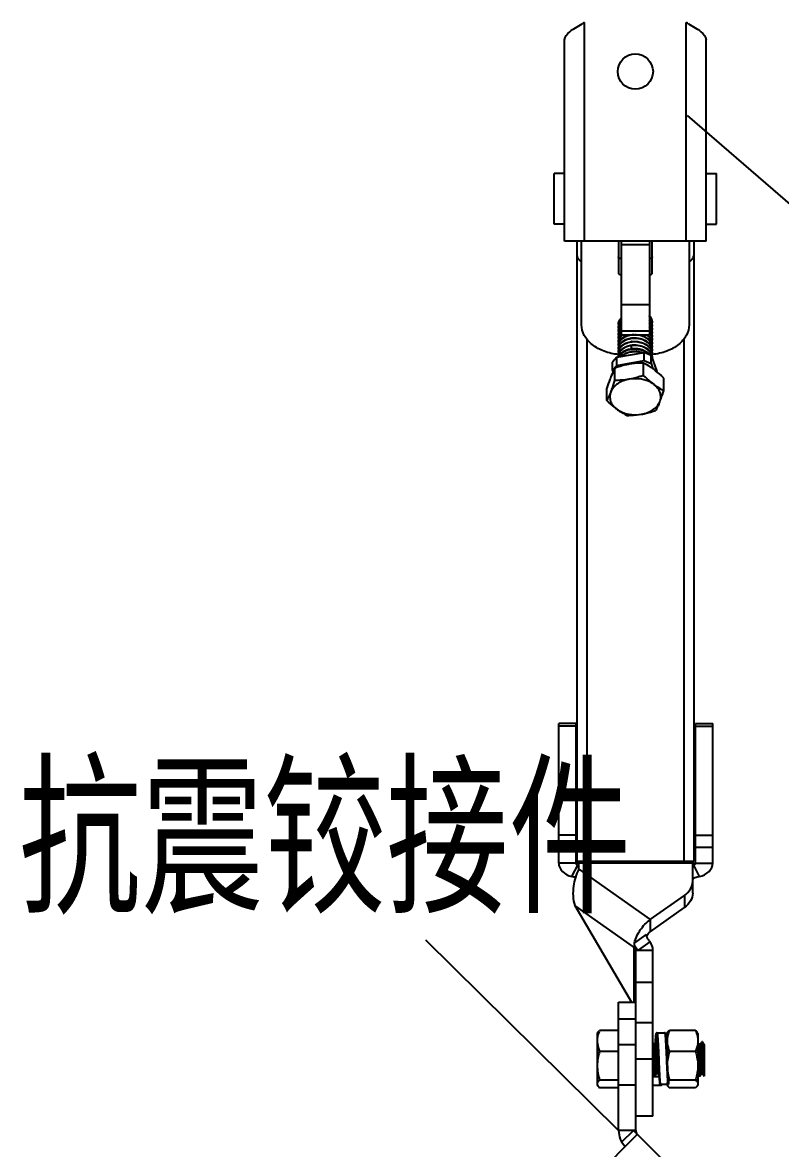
# Model space of a CAD drawing. Header units: millimetres. Extents: x -633009578 to 5705885, y -633235091 to 2571734.
# Drawn here: x 2461019 to 2463633, y 1995264 to 1999148 of the extents above; entities that cross this region are included whole.
import ezdxf

# ---------------------------------------------------------------- set-up
doc = ezdxf.new("R2010")
doc.units = ezdxf.units.MM
doc.header["$LTSCALE"] = 1000
doc.header["$MEASUREMENT"] = 0
doc.layers.get('0').update_dxf_attribs({"color": 9})
doc.layers.add('E-WIRE-系统', color=3, linetype='Continuous')
doc.layers.add('E-电气说明文字', color=3, linetype='Continuous')
doc.styles.get("Standard").update_dxf_attribs({"font": 'simhei.ttf', "bigfont": 'hztxt.shx'})
doc.styles.add('TSSD_Dimension', font='simhei.ttf', dxfattribs={"width": 0.707, "bigfont": 'hztxt.shx'})
doc.dimstyles.get("Standard").update_dxf_attribs({"dimtxt": 0.18, "dimasz": 0.18, "dimexe": 0.18, "dimexo": 0.0625, "dimgap": 0.09, "dimtad": 0, "dimtih": 1, "dimtoh": 1, "dimdec": 4, "dimzin": 0, "dimdsep": 46, "dimtxsty": 'Standard', "dimcen": 0.09, "dimadec": 0, "dimazin": 0, "dimtfac": 1, "dimtdec": 4, "dimtofl": 0, "dimtmove": 0, "dimatfit": 3, "dimfxl": 1, "dimtolj": 1, "dimtzin": 0, "dimarcsym": 0})

# ---------------------------------------------------------------- blocks, each defined once
blk = doc.blocks.new('G$CF4FACE3C')
at = {"layer": 'E-WIRE-系统'}
for p, q in [((-1960.3, 1735.9), (-1960.3, 2418.1)), ((-1642.8, 1735.9), (-1642.8, 2418.1)), ((-2022, 1735.9), (-2022, 2364.1)), ((-1581.1, 1735.9), (-1581.1, 2364.1)), ((-2022, 1947.6), (-2055.1, 1947.6)), ((-2055.1, 1788.8), (-2055.1, 1947.6)), ((-1581.1, 1947.6), (-1548, 1947.6)), ((-1548, 1788.8), (-1548, 1947.6)), ((-2022, 1788.8), (-2055.1, 1788.8)), ((-1581.1, 1788.8), (-1548, 1788.8)), ((-1581.1, 1735.9), (-2022, 1735.9)), ((-1982.6, -198.4), (-1982.6, 1735.9)), ((-1982.6, -198.4), (-1982.6, 1735.9)), ((-1969.1, 1475.3), (-1969.1, 1735.9)), ((-1854.5, 1735.9), (-1854.5, 1637.4)), ((-1845.6, 1735.9), (-1845.6, 1443.7)), ((-1845.6, 1725.2), (-1757.4, 1725.2)), ((-1757.4, 1735.9), (-1757.4, 1443.7)), ((-1748.6, 1637.4), (-1748.6, 1735.9)), ((-1634, 1735.9), (-1634, 1475.3)), ((-1618.1, -198.4), (-1618.1, 1735.9)), ((-1618.1, -198.4), (-1618.1, 1735.9)), ((-1845.6, 1538.1), (-1757.4, 1538.1)), ((-1845.6, 1456.6), (-1757.4, 1456.6)), ((-1845.6, 1443.7), (-1757.4, 1443.7)), ((-1951.4, -198.4), (-1951.4, 1428.5)), ((-1815.8, 1410.1), (-1813.5, 1401)), ((-1649.2, -198.4), (-1649.2, 1431.6)), ((-1859.4, 1373.7), (-1872.3, 1358.6)), ((-1859.4, 1373.7), (-1773.8, 1388.6)), ((-1859.4, 1348.7), (-1859.4, 1373.7)), ((-1752.4, 1379.5), (-1773.8, 1388.6)), ((-1773.8, 1363.7), (-1773.8, 1388.6)), ((-1752.4, 1379.5), (-1734.8, 1329)), ((-1752.4, 1354.6), (-1752.4, 1379.5)), ((-1872.3, 1333.6), (-1872.3, 1358.6)), ((-1872.3, 1333.6), (-1859.4, 1348.7)), ((-1865.1, 1301.5), (-1865.1, 1340.2)), ((-1859.4, 1348.7), (-1773.8, 1363.7)), ((-1776.1, 1317.1), (-1776.1, 1355.8)), ((-1773.8, 1363.7), (-1752.4, 1354.6)), ((-1752.4, 1354.6), (-1746.7, 1338.1)), ((-1870.7, 1329.1), (-1872.3, 1333.6)), ((-1712.6, 1270.4), (-1712.6, 1309.1)), ((-1890.5, 1239.3), (-1890.5, 1277.9)), ((-1951.4, -198.4), (-1951.4, 1210.5)), ((-1649.2, -198.4), (-1649.2, 1210.5)), ((-1987.1, 231), (-2040.5, 231)), ((-2040.5, -204.6), (-2040.5, 231)), ((-1987.1, 223.2), (-2040.5, 223.2)), ((-1987.1, 231), (-1987.1, -204.6)), ((-1613.6, 231), (-1560.2, 231)), ((-1613.6, -204.6), (-1613.6, 231)), ((-1613.6, 223.2), (-1560.2, 223.2)), ((-1560.2, -204.6), (-1560.2, 231)), ((-1987.1, -116.4), (-2040.5, -116.4)), ((-1613.6, -116.4), (-1560.2, -116.4)), ((-1987.1, -154.1), (-2040.5, -154.1)), ((-1613.6, -154.1), (-1560.2, -154.1)), ((-1978.2, -204.6), (-2040.5, -204.6)), ((-1999.2, -246.1), (-1981.2, -210.6)), ((-1983.8, -198.4), (-1619.3, -198.4)), ((-1619.3, -204.6), (-1983.8, -204.6)), ((-1978.2, -222.6), (-1978.2, -204.6)), ((-1622.5, -204.6), (-1560.2, -204.6)), ((-1622.5, -298.1), (-1622.5, -204.6)), ((-1601.5, -246.1), (-1619.5, -210.6)), ((-1978.2, -222.6), (-1755.2, -380.3)), ((-1755.2, -380.3), (-1648.5, -304.8)), ((-1648.5, -304.8), (-1648.5, -342.5)), ((-1793, -475.1), (-1989.9, -335.8)), ((-1989.9, -335.8), (-1813.2, -637.4)), ((-1755.2, -418), (-1648.5, -342.5)), ((-1755.2, -380.3), (-1755.2, -418)), ((-1767.8, -426.9), (-1804, -452.5)), ((-1756.8, -449.5), (-1793, -475.1)), ((-1805.6, -637.4), (-1805.6, -466.2)), ((-1800.3, -475.1), (-1747, -475.1)), ((-1800.3, -1037.7), (-1800.3, -475.1)), ((-1747, -993.2), (-1747, -475.1)), ((-1800.3, -575), (-1747, -575)), ((-1853.7, -637.4), (-1800.3, -637.4)), ((-1853.7, -1037.7), (-1853.7, -637.4)), ((-1853.7, -689.5), (-1800.3, -689.5)), ((-1800.3, -700.8), (-1747, -700.8)), ((-1920.4, -735.3), (-1918.7, -732.3)), ((-1920.4, -735.3), (-1920.4, -895.4)), ((-1853.7, -726), (-1913.3, -726)), ((-1734.1, -733.5), (-1710.1, -733.5)), ((-1702.5, -735.3), (-1700.8, -732.3)), ((-1702.5, -735.3), (-1702.5, -815.3)), ((-1613.6, -726.1), (-1695.4, -726.1)), ((-1608.2, -732.3), (-1606.4, -735.3)), ((-1606.4, -735.3), (-1606.4, -895.4)), ((-1800.3, -770.5), (-1853.7, -770.5)), ((-1742.9, -770.6), (-1747, -763.6)), ((-1739.3, -770.4), (-1743, -770.4)), ((-1734.7, -762.4), (-1739.4, -770.4)), ((-1738.9, -763.7), (-1739.3, -770.3)), ((-1738.6, -757.9), (-1738.9, -763.7)), ((-1735.1, -760.4), (-1735, -760.9)), ((-1735, -760.9), (-1734.8, -762)), ((-1735, -762.7), (-1734.8, -762.1)), ((-1732.9, -762), (-1732.9, -762.1)), ((-1705.6, -757.7), (-1705.9, -752.9)), ((-1705.2, -763.1), (-1705.6, -757.7)), ((-1704.9, -769.2), (-1705.2, -763.1)), ((-1703.5, -762.1), (-1705.1, -765)), ((-1704.4, -779.4), (-1704.9, -769.2)), ((-1703.5, -762.1), (-1703.3, -762)), ((-1702.5, -762), (-1703.3, -762)), ((-1603, -770.4), (-1606.4, -764.4)), ((-1599.2, -770.4), (-1603, -770.4)), ((-1602.8, -770.6), (-1603, -770.4)), ((-1602.8, -770.7), (-1602.8, -770.6)), ((-1594.5, -762.1), (-1599.3, -770.4)), ((-1594.3, -762), (-1594.5, -762.1)), ((-1592.4, -762), (-1594.3, -762)), ((-1592.2, -762.1), (-1592.4, -762)), ((-1587.3, -770.6), (-1592.2, -762.1)), ((-1586.9, -770.4), (-1587.4, -770.4)), ((-1586.9, -771.8), (-1587.3, -770.6)), ((-1586.9, -770.4), (-1586.9, -868.2)), ((-1853.7, -791.4), (-1913.3, -791.4)), ((-1732.9, -777.6), (-1732.5, -782.8)), ((-1732.5, -782.8), (-1732.1, -788.8)), ((-1732.1, -788.8), (-1731.6, -795.2)), ((-1731.6, -795.2), (-1730.9, -805.9)), ((-1731.1, -803.5), (-1730.5, -815.3)), ((-1730.9, -805.9), (-1730.3, -815.3)), ((-1703.6, -794.9), (-1704.4, -779.4)), ((-1613.6, -791.4), (-1695.4, -791.4)), ((-1747, -815.3), (-1800.3, -815.3)), ((-1730.4, -813.4), (-1730.3, -815.3)), ((-1730.3, -815.3), (-1729.5, -833.8)), ((-1702.5, -818.8), (-1702.7, -815.3)), ((-1702.7, -815.3), (-1702.5, -820.3)), ((-1702.7, -815.3), (-1702.5, -818.8)), ((-1586.9, -847.3), (-1587.8, -829.6)), ((-1747, -860.6), (-1742.4, -868.5)), ((-1745.2, -869.6), (-1745.2, -869.6)), ((-1745.2, -869.6), (-1727.7, -869.6)), ((-1742.4, -868.5), (-1742.2, -868.7)), ((-1740.2, -868.7), (-1742.2, -868.7)), ((-1740, -868.5), (-1740.2, -868.7)), ((-1740, -868.5), (-1735.3, -860.2)), ((-1735.4, -860.2), (-1731.6, -860.2)), ((-1731.7, -860), (-1731.6, -860.2)), ((-1731.6, -860.2), (-1727.8, -866.8)), ((-1726, -868.7), (-1726, -869)), ((-1698.1, -869.6), (-1698.1, -892.9)), ((-1606.4, -861.3), (-1602.3, -868.5)), ((-1602.3, -868.5), (-1602.1, -868.7)), ((-1600.1, -868.7), (-1602.1, -868.7)), ((-1599.9, -868.5), (-1600.1, -868.7)), ((-1599.9, -868.5), (-1595.2, -860.2)), ((-1595.3, -860.2), (-1591.5, -860.2)), ((-1591.6, -860), (-1586.9, -868.2)), ((-1920.4, -895.4), (-1918.7, -898.3)), ((-1853.7, -880.7), (-1913.3, -880.7)), ((-1853.7, -904.6), (-1913.3, -904.6)), ((-1800.3, -896.3), (-1853.7, -896.3)), ((-1745.2, -897.1), (-1721.2, -897.1)), ((-1699.8, -894.6), (-1723.9, -894.6)), ((-1721.2, -897.1), (-1721.2, -897.1)), ((-1719.4, -894.6), (-1719.4, -895.4)), ((-1702.5, -894.6), (-1702.5, -895.4)), ((-1702.5, -895.4), (-1700.8, -898.3)), ((-1613.6, -880.7), (-1695.4, -880.7)), ((-1613.6, -904.6), (-1695.4, -904.6)), ((-1608.2, -898.3), (-1606.4, -895.4)), ((-1747, -993.2), (-1800.3, -993.2)), ((-1796.7, -1051.9), (-1939.1, -1194.3)), ((-1800.3, -1037.7), (-1853.7, -1037.7)), ((-1843.8, -1073.8), (-1807.7, -1037.7)), ((-1610.8, -1234.6), (-1795.1, -1050.3))]:
    blk.add_line(p, q, dxfattribs=at)
for points in [[(-1734.1, -733.5), (-1734.7, -733.6), (-1735.4, -734), (-1735.8, -734.5), (-1736.1, -734.9), (-1736.2, -735.4), (-1736.4, -735.9), (-1736.5, -736.4), (-1736.6, -737.1), (-1736.8, -737.8), (-1736.9, -738.7), (-1737.1, -739.7), (-1737.2, -740.8), (-1737.3, -742), (-1737.5, -743.4), (-1737.6, -745), (-1737.8, -746.7), (-1737.9, -748.6), (-1738.1, -750.6), (-1738.3, -752.9), (-1738.6, -757.9)], [(-1705.9, -752.9), (-1706, -750.7), (-1706.2, -748.7), (-1706.4, -746.9), (-1706.5, -745.2), (-1706.6, -743.6), (-1706.8, -742.2), (-1706.9, -741), (-1707.1, -739.8), (-1707.2, -738.8), (-1707.3, -738), (-1707.5, -737.2), (-1707.6, -736.5), (-1707.8, -735.9), (-1707.9, -735.4), (-1708.1, -735), (-1708.3, -734.5), (-1708.7, -734), (-1709.5, -733.6), (-1710.1, -733.5)], [(-1735.2, -760.5), (-1735.2, -760.6), (-1735.1, -760.8), (-1735, -761.3), (-1734.8, -761.9), (-1734.6, -762.7), (-1734.5, -763.6), (-1734.3, -764.8), (-1734.1, -766.1), (-1733.9, -767.5), (-1733.7, -769.2), (-1733.5, -771), (-1733.3, -773), (-1733.1, -775.2), (-1732.9, -777.6)], [(-1702.7, -815.3), (-1702.9, -812.2), (-1703.6, -794.9)], [(-1729.5, -833.8), (-1729, -844.1), (-1728.5, -853.9), (-1728, -863), (-1727.6, -871.3), (-1727.1, -878.6), (-1726.6, -884.8), (-1726.1, -889.7), (-1725.6, -893.1)], [(-1745.1, -863.8), (-1745.2, -864.3), (-1745.4, -865.6), (-1745.6, -866.8), (-1745.7, -867.8), (-1745.9, -868.6), (-1746, -869.2), (-1746.2, -869.7), (-1746.3, -870)], [(-1721.2, -897.1), (-1720.4, -897), (-1719.7, -896.5), (-1719.4, -896), (-1719.2, -895.6)], [(-1719.2, -895.6), (-1719, -895.2), (-1718.9, -894.7), (-1718.8, -894.6)]]:
    blk.add_lwpolyline(points, dxfattribs=at)
blk.add_circle((-1801.5, 2265.1), 55.1, dxfattribs=at)
for centre, radius, start, end in [((-1795.5, 2108.1), 351.1, 117.9978, 119.2622), ((-1807.6, 2108.1), 351.1, 60.7378, 62.0022), ((-1830.4, 1474.5), 24.1, 176.7735, 180.0108), ((-1819.9, 1459), 36.3, 135.4665, 138.8015), ((-1788, 1475.9), 40.8, 39.7045, 41.528), ((-1788.3, 1474.2), 41.3, 41.2696, 41.5925), ((-1780, 1479.4), 31.4, 18.4603, 20.6754), ((-1780, 1468.5), 31.4, 18.4602, 20.6744), ((-1779.4, 1481), 30.8, 15.9619, 18.4588), ((-1779.4, 1470.1), 30.8, 15.9611, 18.4587), ((-1777.9, 1480), 29.2, 350.0725, 359.9827), ((-1777.7, 1480), 29, 2.6981, 5.2477), ((-1777.6, 1480), 29, 0.008, 2.6973), ((-1830.1, 1474.5), 24.3, 180.0526, 191.0446), ((-1830.4, 1463.6), 24.1, 176.7894, 180.0075), ((-1830.1, 1463.6), 24.3, 180.049, 190.9977), ((-1830.4, 1452.7), 24.1, 176.785, 179.9983), ((-1830.1, 1452.7), 24.3, 180.0405, 191.0531), ((-1830.4, 1441.8), 24.1, 176.7769, 180.0081), ((-1830.1, 1441.8), 24.3, 180.0497, 191.0016), ((-1819.9, 1448.1), 36.3, 135.4871, 138.7938), ((-1819.9, 1437.2), 36.3, 135.4659, 138.8093), ((-1819.9, 1426.3), 36.3, 135.4702, 138.7951), ((-1819.1, 1414.7), 37.4, 132.2645, 138.752), ((-1816.8, 1412.2), 40.8, 129.2284, 132.3075), ((-1787.7, 1432.5), 40.5, 38.3867, 41.6033), ((-1788, 1430.8), 40.9, 39.969, 41.5624), ((-1787.5, 1420.4), 40.2, 37.6353, 41.5837), ((-1780, 1457.6), 31.4, 18.4602, 20.6742), ((-1780, 1446.7), 31.4, 18.4603, 20.6751), ((-1780, 1435.8), 31.4, 18.4602, 20.6743), ((-1779.4, 1459.2), 30.8, 15.9615, 18.4587), ((-1779.4, 1448.2), 30.8, 15.9624, 18.4588), ((-1779.4, 1437.3), 30.8, 15.9612, 18.4587), ((-1777.9, 1469.1), 29.2, 350.1241, 359.9724), ((-1777.9, 1458.2), 29.2, 350.1633, 359.9862), ((-1777.9, 1447.3), 29.2, 350.0816, 359.9797), ((-1777.7, 1447.2), 29, 2.6985, 5.2581), ((-1777.6, 1469.1), 29, 359.9975, 2.695), ((-1777.6, 1458.2), 29, 0.011, 2.6839), ((-1777.6, 1447.2), 29, 0.005, 2.6978), ((-1830.4, 1430.9), 24.1, 176.7867, 180.0021), ((-1830.1, 1430.9), 24.3, 180.0437, 191.0051), ((-1830.4, 1420), 24.1, 176.7795, 180.0015), ((-1830.1, 1420), 24.3, 180.0437, 191.062), ((-1830.4, 1409), 24.1, 176.7801, 180.0075), ((-1830.1, 1409.1), 24.3, 180.049, 190.9954), ((-1804.4, 1375.8), 58.6, 98.9818, 101.0323), ((-1804.4, 1364.6), 58.9, 99.0333, 99.9567), ((-1804, 1360.9), 62.6, 82.211, 82.5185), ((-1780, 1424.9), 31.4, 18.4602, 20.6747), ((-1780, 1414), 31.4, 18.4603, 20.6749), ((-1780, 1403), 31.4, 18.4602, 20.6741), ((-1779.4, 1426.4), 30.8, 15.9616, 18.4587), ((-1779.4, 1415.5), 30.8, 15.9612, 18.4587), ((-1779.6, 1404.5), 31, 18.117, 18.456), ((-1779.4, 1404.6), 30.8, 15.9641, 18.119), ((-1777.9, 1436.3), 29.2, 350.141, 359.976), ((-1777.9, 1425.4), 29.2, 350.0747, 359.9827), ((-1777.8, 1414.5), 29.2, 350.395, 359.9755), ((-1777.7, 1425.4), 29, 2.6886, 5.2518), ((-1777.6, 1436.3), 29, 0.0011, 2.692), ((-1777.6, 1425.4), 29, 0.008, 2.6878), ((-1777.6, 1414.5), 29, 0.0004, 2.6959), ((-1830.4, 1398.1), 24.1, 176.7856, 179.9966), ((-1830.1, 1398.1), 24.3, 180.0384, 191.0179), ((-1830.4, 1387.2), 24.1, 176.7743, 180.0077), ((-1830.1, 1387.2), 24.3, 180.0498, 191.0645), ((-1830.4, 1376.3), 24.1, 176.7845, 184.2112), ((-1804.3, 1330.4), 71, 97.4386, 99.2614), ((-1804.5, 1343.6), 58, 100.5055, 101.18), ((-1804.4, 1343.1), 58.6, 98.9052, 100.5042), ((-1780, 1392.1), 31.4, 18.4602, 20.6754), ((-1780, 1381.2), 31.4, 18.4602, 20.6746), ((-1780.1, 1370.2), 31.6, 18.4202, 20.7394), ((-1779.4, 1393.7), 30.8, 15.9619, 18.4587), ((-1779.4, 1382.8), 30.8, 15.9611, 18.4587), ((-1779.4, 1371.8), 30.8, 15.8298, 18.459), ((-1777.9, 1403.6), 29.2, 350.1504, 359.9814), ((-1777.9, 1392.7), 29.2, 350.0711, 359.9827), ((-1777.9, 1381.8), 29.2, 350.1078, 359.9722), ((-1777.7, 1392.7), 29, 2.6938, 5.2451), ((-1777.8, 1370.7), 29.2, 2.8574, 5.2194), ((-1777.6, 1403.6), 29, 0.0063, 2.6857), ((-1777.6, 1392.7), 29, 0.008, 2.693), ((-1777.6, 1381.8), 29, 359.9973, 2.6949), ((-1777.8, 1370.8), 29.1, 0.0081, 2.8567), ((-1777.8, 1370.8), 29.2, 356.5315, 0.0065), ((-1726.5, -418.5), 42.7, 204.2728, 206.8469), ((-1736, -444.5), 32.6, 151.2374, 154.3499), ((-1764, -768), 29.8, 11.3464, 11.6081), ((-1766.6, -768.5), 32.5, 10.9854, 11.3449), ((-6688.1, -1040.4), 4947.2, 2.6078, 2.8304), ((4853.6, -512.3), 6606.6, 182.62867, 182.75995), ((-1745.2, -871.4), 1.78, 90.873, 179.9875), ((-1745.2, -895.4), 1.78, 180.0308, 269.9692), ((-1721.2, -895.4), 1.78, 270.8616, 359.969), ((-1782.6, -1037.7), 71.2, 180, 225), ((-1782.6, -1037.7), 17.8, 180, 225)]:
    blk.add_arc(centre, radius, start, end, dxfattribs=at)
for points, knots in [([(-2022, 2364.1), (-2022, 2374), (-2008.5, 2388.8), (-1988, 2402.5), (-1974.3, 2410.3), (-1967.1, 2414.4)], [0, 0, 0, 0, 0.388881, 0.673899, 1, 1, 1, 1]), ([(-1636, 2414.4), (-1628.8, 2410.3), (-1615.1, 2402.5), (-1594.6, 2388.8), (-1581.1, 2374), (-1581.1, 2364.1)], [0, 0, 0, 0, 0.326101, 0.611119, 1, 1, 1, 1]), ([(-1969.2, 1672.6), (-1972.9, 1674.4), (-1979.4, 1679.1), (-1982.4, 1686.9), (-1982.4, 1690.4)], [0, 0, 0, 0, 0.538137, 1, 1, 1, 1]), ([(-1845.6, 1681.1), (-1847.8, 1681.1), (-1851.8, 1681.9), (-1854.5, 1685.6), (-1854.5, 1687.3)], [0, 0, 0, 0, 0.559761, 1, 1, 1, 1]), ([(-1748.6, 1687.3), (-1748.6, 1685.6), (-1751.3, 1681.9), (-1755.3, 1681.1), (-1757.4, 1681.1)], [0, 0, 0, 0, 0.440239, 1, 1, 1, 1]), ([(-1620.7, 1690.4), (-1620.7, 1686.9), (-1623.7, 1679.1), (-1630.2, 1674.4), (-1633.9, 1672.6)], [0, 0, 0, 0, 0.461863, 1, 1, 1, 1]), ([(-1854.5, 1637.4), (-1854.5, 1635.7), (-1851.8, 1632), (-1847.8, 1631.2), (-1845.6, 1631.2)], [0, 0, 0, 0, 0.440239, 1, 1, 1, 1]), ([(-1757.4, 1631.2), (-1755.3, 1631.2), (-1751.3, 1632), (-1748.6, 1635.7), (-1748.6, 1637.4)], [0, 0, 0, 0, 0.559761, 1, 1, 1, 1]), ([(-1853.9, 1382.5), (-1869.3, 1383.9), (-1898.6, 1390.3), (-1936.3, 1410.6), (-1962.5, 1439.7), (-1969.1, 1463.9), (-1969.1, 1475.3)], [0, 0, 0, 0, 0.288185, 0.553327, 0.788006, 1, 1, 1, 1]), ([(-1854.5, 1475.9), (-1854.5, 1479.4), (-1852.8, 1486.7), (-1848.4, 1492.7), (-1845.8, 1495.4)], [0, 0, 0, 0, 0.479607, 1, 1, 1, 1]), ([(-1854.5, 1465), (-1854.5, 1468.1), (-1853.1, 1474.8), (-1849.5, 1480.4), (-1847.2, 1483)], [0, 0, 0, 0, 0.482588, 1, 1, 1, 1]), ([(-1845.8, 1494.1), (-1848.3, 1491.5), (-1852.4, 1485.9), (-1854.2, 1479.2), (-1854.4, 1475.9)], [0, 0, 0, 0, 0.520009, 1, 1, 1, 1]), ([(-1845.8, 1483.1), (-1848.3, 1480.6), (-1852.4, 1475), (-1854.2, 1468.2), (-1854.4, 1465)], [0, 0, 0, 0, 0.519993, 1, 1, 1, 1]), ([(-1757.4, 1492.1), (-1756.6, 1491.1), (-1753.6, 1487.5), (-1751.3, 1483.2), (-1750.2, 1479.8)], [0, 0, 0, 0, 0.25985, 1, 1, 1, 1]), ([(-1750.6, 1479.6), (-1751, 1480.6), (-1752.7, 1484.6), (-1755.2, 1488.3), (-1757.4, 1490.7)], [0, 0, 0, 0, 0.242549, 1, 1, 1, 1]), ([(-1757.4, 1481.2), (-1756.6, 1480.3), (-1753.6, 1476.6), (-1751.3, 1472.3), (-1750.2, 1468.9)], [0, 0, 0, 0, 0.25988, 1, 1, 1, 1]), ([(-1750.6, 1468.7), (-1751, 1469.7), (-1752.7, 1473.7), (-1755.2, 1477.3), (-1757.4, 1479.8)], [0, 0, 0, 0, 0.242552, 1, 1, 1, 1]), ([(-1750.6, 1490.5), (-1751, 1491.5), (-1752.7, 1495.5), (-1755.1, 1499), (-1757.3, 1501.5)], [0, 0, 0, 0, 0.242679, 1, 1, 1, 1]), ([(-1756.6, 1502), (-1755.8, 1501.1), (-1753.2, 1497.7), (-1751.2, 1493.8), (-1750.2, 1490.7)], [0, 0, 0, 0, 0.25881, 1, 1, 1, 1]), ([(-1634, 1475.3), (-1634, 1464), (-1640.6, 1439.8), (-1666.6, 1410.8), (-1704.1, 1390.5), (-1733.3, 1384), (-1748.7, 1382.6)], [0, 0, 0, 0, 0.212085, 0.446759, 0.711828, 1, 1, 1, 1]), ([(-1854.5, 1454.1), (-1854.5, 1457.2), (-1853.1, 1463.9), (-1849.5, 1469.5), (-1847.2, 1472)], [0, 0, 0, 0, 0.482583, 1, 1, 1, 1]), ([(-1854.5, 1443.1), (-1854.5, 1446.3), (-1853.1, 1452.9), (-1849.5, 1458.6), (-1847.2, 1461.1)], [0, 0, 0, 0, 0.482587, 1, 1, 1, 1]), ([(-1854.5, 1432.2), (-1854.5, 1435.4), (-1853.1, 1442), (-1849.5, 1447.7), (-1847.2, 1450.2)], [0, 0, 0, 0, 0.482586, 1, 1, 1, 1]), ([(-1845.8, 1472.2), (-1848.3, 1469.7), (-1852.4, 1464.1), (-1854.2, 1457.3), (-1854.4, 1454.1)], [0, 0, 0, 0, 0.52002, 1, 1, 1, 1]), ([(-1845.8, 1461.3), (-1848.3, 1458.8), (-1852.4, 1453.2), (-1854.2, 1446.4), (-1854.4, 1443.1)], [0, 0, 0, 0, 0.520002, 1, 1, 1, 1]), ([(-1845.8, 1450.4), (-1848.3, 1447.9), (-1852.4, 1442.3), (-1854.2, 1435.5), (-1854.4, 1432.2)], [0, 0, 0, 0, 0.520001, 1, 1, 1, 1]), ([(-1840.8, 1443.8), (-1844.6, 1441), (-1851.2, 1434.4), (-1854.2, 1425.5), (-1854.4, 1421.3)], [0, 0, 0, 0, 0.52908, 1, 1, 1, 1]), ([(-1806.4, 1443.7), (-1812.6, 1443.5), (-1824.4, 1441.7), (-1839.9, 1434.6), (-1850.9, 1424), (-1854.2, 1414.8), (-1854.4, 1410.4)], [0, 0, 0, 0, 0.291873, 0.559175, 0.79302, 1, 1, 1, 1]), ([(-1847.2, 1428.4), (-1845.5, 1430.3), (-1837.3, 1437.9), (-1826.4, 1442.2), (-1817.9, 1443.8)], [0, 0, 0, 0, 0.228177, 1, 1, 1, 1]), ([(-1750.6, 1414.1), (-1752.2, 1418.5), (-1757.8, 1426.9), (-1770.3, 1436.3), (-1785.9, 1442.3), (-1797.4, 1443.7), (-1803.3, 1443.8)], [0, 0, 0, 0, 0.218898, 0.461373, 0.725247, 1, 1, 1, 1]), ([(-1789.9, 1443.8), (-1785.3, 1442.9), (-1776.3, 1440.3), (-1764.5, 1433.7), (-1755.3, 1425.1), (-1751.4, 1418), (-1750.2, 1414.4)], [0, 0, 0, 0, 0.276521, 0.537648, 0.778453, 1, 1, 1, 1]), ([(-1750.6, 1425), (-1752, 1428.7), (-1756.3, 1435.9), (-1762.6, 1441.4), (-1766.2, 1443.8)], [0, 0, 0, 0, 0.478395, 1, 1, 1, 1]), ([(-1764.2, 1443.7), (-1760.9, 1441.3), (-1755.2, 1435.8), (-1751.4, 1428.8), (-1750.2, 1425.3)], [0, 0, 0, 0, 0.520421, 1, 1, 1, 1]), ([(-1757.4, 1470.3), (-1756.6, 1469.3), (-1753.6, 1465.6), (-1751.3, 1461.4), (-1750.2, 1458)], [0, 0, 0, 0, 0.259876, 1, 1, 1, 1]), ([(-1750.6, 1457.8), (-1751, 1458.8), (-1752.7, 1462.8), (-1755.2, 1466.4), (-1757.4, 1468.9)], [0, 0, 0, 0, 0.242544, 1, 1, 1, 1]), ([(-1757.4, 1448.4), (-1756.6, 1447.5), (-1753.6, 1443.8), (-1751.3, 1439.5), (-1750.2, 1436.2)], [0, 0, 0, 0, 0.259878, 1, 1, 1, 1]), ([(-1750.6, 1446.9), (-1750.9, 1447.8), (-1752.5, 1451.4), (-1754.7, 1454.8), (-1756.7, 1457.1)], [0, 0, 0, 0, 0.243219, 1, 1, 1, 1]), ([(-1756, 1457.6), (-1755.3, 1456.8), (-1753, 1453.6), (-1751.1, 1449.9), (-1750.2, 1447.1)], [0, 0, 0, 0, 0.258068, 1, 1, 1, 1]), ([(-1750.6, 1436), (-1750.9, 1436.7), (-1752.2, 1439.9), (-1754.1, 1442.9), (-1755.7, 1444.9)], [0, 0, 0, 0, 0.244171, 1, 1, 1, 1]), ([(-1854.5, 1421.3), (-1854.5, 1424.5), (-1853.1, 1431.1), (-1849.5, 1436.7), (-1847.2, 1439.3)], [0, 0, 0, 0, 0.482585, 1, 1, 1, 1]), ([(-1854.5, 1410.4), (-1854.5, 1413.6), (-1853.1, 1420.2), (-1849.5, 1425.8), (-1847.2, 1428.4)], [0, 0, 0, 0, 0.482588, 1, 1, 1, 1]), ([(-1854.5, 1399.5), (-1854.5, 1402.7), (-1853.1, 1409.3), (-1849.5, 1414.9), (-1847.2, 1417.5)], [0, 0, 0, 0, 0.482586, 1, 1, 1, 1]), ([(-1854.5, 1388.6), (-1854.5, 1391.7), (-1853.1, 1398.4), (-1849.5, 1404), (-1847.2, 1406.6)], [0, 0, 0, 0, 0.482586, 1, 1, 1, 1]), ([(-1750.6, 1403.2), (-1752.3, 1407.9), (-1758.4, 1416.8), (-1772.2, 1426.4), (-1789.2, 1432.2), (-1807.6, 1433.5), (-1825.3, 1430.5), (-1840.3, 1423.4), (-1851.1, 1412.8), (-1854.2, 1403.8), (-1854.4, 1399.5)], [0, 0, 0, 0, 0.114222, 0.241564, 0.380183, 0.523375, 0.662466, 0.789658, 0.901085, 1, 1, 1, 1]), ([(-1750.6, 1392.3), (-1752.3, 1396.9), (-1758.4, 1405.9), (-1772.2, 1415.5), (-1789.2, 1421.3), (-1807.6, 1422.6), (-1825.3, 1419.6), (-1840.3, 1412.4), (-1851.1, 1401.9), (-1854.2, 1392.9), (-1854.4, 1388.6)], [0, 0, 0, 0, 0.11422, 0.241557, 0.38018, 0.523371, 0.662464, 0.789655, 0.901082, 1, 1, 1, 1]), ([(-1815.8, 1410.1), (-1820.9, 1409.2), (-1830.7, 1406.5), (-1843.1, 1399.3), (-1851.7, 1389.4), (-1854.2, 1381.5), (-1854.4, 1377.7)], [0, 0, 0, 0, 0.290521, 0.554658, 0.788516, 1, 1, 1, 1]), ([(-1847.2, 1417.5), (-1841.4, 1424.1), (-1828.3, 1431.2), (-1809.5, 1434.5), (-1794, 1434.1), (-1779.1, 1430.5), (-1766, 1424), (-1755.8, 1414.9), (-1751.5, 1407.3), (-1750.2, 1403.4)], [0, 0, 0, 0, 0.235001, 0.369196, 0.507414, 0.643709, 0.772807, 0.891505, 1, 1, 1, 1]), ([(-1847.2, 1406.6), (-1841.4, 1413.2), (-1828.3, 1420.3), (-1809.5, 1423.6), (-1794, 1423.2), (-1779.1, 1419.6), (-1766, 1413), (-1755.8, 1404), (-1751.5, 1396.4), (-1750.2, 1392.5)], [0, 0, 0, 0, 0.234995, 0.369193, 0.507415, 0.643708, 0.772808, 0.891506, 1, 1, 1, 1]), ([(-1847.2, 1395.6), (-1845.5, 1397.7), (-1836.7, 1405.6), (-1825, 1409.9), (-1816.1, 1411.4)], [0, 0, 0, 0, 0.22749, 1, 1, 1, 1]), ([(-1816.9, 1411.2), (-1814.7, 1411.7), (-1805.6, 1413.1), (-1796.2, 1412.5), (-1789.5, 1410.9)], [0, 0, 0, 0, 0.246468, 1, 1, 1, 1]), ([(-1816.1, 1411.4), (-1809.1, 1412.6), (-1795, 1412.8), (-1775.1, 1407.6), (-1758.9, 1397.3), (-1752, 1386.9), (-1750.2, 1381.6)], [0, 0, 0, 0, 0.271171, 0.538307, 0.783282, 1, 1, 1, 1]), ([(-1750.6, 1381.4), (-1752.6, 1386.6), (-1759.7, 1396.5), (-1775.7, 1406.4), (-1795.2, 1411.4), (-1809, 1411.2), (-1815.8, 1410.1)], [0, 0, 0, 0, 0.217951, 0.46337, 0.729831, 1, 1, 1, 1]), ([(-1813.6, 1433.7), (-1811.7, 1434), (-1804.1, 1434.8), (-1796.3, 1434.2), (-1790.6, 1433)], [0, 0, 0, 0, 0.247797, 1, 1, 1, 1]), ([(-1813.6, 1422.8), (-1812.2, 1423), (-1806.3, 1423.7), (-1800.2, 1423.6), (-1795.8, 1423)], [0, 0, 0, 0, 0.247252, 1, 1, 1, 1]), ([(-1854.5, 1377.7), (-1854.5, 1380.8), (-1853.1, 1387.5), (-1849.5, 1393.1), (-1847.2, 1395.6)], [0, 0, 0, 0, 0.482589, 1, 1, 1, 1]), ([(-1853.1, 1374.8), (-1852.8, 1375.7), (-1851.3, 1379.3), (-1849.2, 1382.5), (-1847.2, 1384.7)], [0, 0, 0, 0, 0.241445, 1, 1, 1, 1]), ([(-1760.5, 1383.1), (-1766.9, 1389.1), (-1779.5, 1395.6), (-1797.5, 1399), (-1811.6, 1399), (-1825.1, 1396.4), (-1840, 1390.1), (-1849.2, 1381.6), (-1852.2, 1374.9)], [0, 0, 0, 0, 0.255096, 0.39268, 0.530602, 0.663916, 0.788307, 1, 1, 1, 1]), ([(-1847.2, 1384.7), (-1845.5, 1386.8), (-1836.6, 1394.8), (-1824.8, 1399.1), (-1815.8, 1400.5)], [0, 0, 0, 0, 0.227377, 1, 1, 1, 1]), ([(-1845.9, 1376.1), (-1838.3, 1384.1), (-1821, 1391.3), (-1797.5, 1392.3), (-1785.1, 1389.8), (-1779.3, 1387.7)], [0, 0, 0, 0, 0.470214, 0.736055, 1, 1, 1, 1]), ([(-1830.7, 1386.5), (-1826.9, 1388.5), (-1810, 1394.7), (-1790.5, 1393.2), (-1777.9, 1388)], [0, 0, 0, 0, 0.239303, 1, 1, 1, 1]), ([(-1813.5, 1400.9), (-1802.6, 1402.3), (-1781, 1400.5), (-1762, 1388.9), (-1755.8, 1381.1)], [0, 0, 0, 0, 0.526254, 1, 1, 1, 1]), ([(-1813.5, 1401), (-1811.6, 1401.3), (-1803.7, 1402.1), (-1795.7, 1401.4), (-1789.9, 1400.1)], [0, 0, 0, 0, 0.247915, 1, 1, 1, 1]), ([(-1865.1, 1340.2), (-1866.2, 1338.2), (-1870.8, 1329.4), (-1874.9, 1320.3), (-1877.8, 1313.1)], [0, 0, 0, 0, 0.226572, 1, 1, 1, 1]), ([(-1820.6, 1352), (-1824.4, 1351.4), (-1839.4, 1348.4), (-1854.2, 1344), (-1865.1, 1340.2)], [0, 0, 0, 0, 0.248499, 1, 1, 1, 1]), ([(-1776.1, 1355.8), (-1779.8, 1355.7), (-1794.7, 1355.4), (-1809.5, 1354), (-1820.6, 1352)], [0, 0, 0, 0, 0.246121, 1, 1, 1, 1]), ([(-1744.3, 1336.5), (-1747, 1338.4), (-1757.1, 1345.5), (-1767.9, 1351.7), (-1776.1, 1355.8)], [0, 0, 0, 0, 0.263099, 1, 1, 1, 1]), ([(-1712.6, 1309.1), (-1715.2, 1311.6), (-1725.3, 1321.2), (-1736, 1330.3), (-1744.3, 1336.5)], [0, 0, 0, 0, 0.257895, 1, 1, 1, 1]), ([(-1877.8, 1313.1), (-1878.9, 1310.4), (-1883.5, 1298.8), (-1887.5, 1287), (-1890.5, 1277.9)], [0, 0, 0, 0, 0.233658, 1, 1, 1, 1]), ([(-1820.6, 1305.3), (-1827.2, 1304.1), (-1839.8, 1300.7), (-1856.5, 1292.1), (-1869.8, 1280.7), (-1875.8, 1271.2), (-1877.8, 1266.3)], [0, 0, 0, 0, 0.27851, 0.540172, 0.780428, 1, 1, 1, 1]), ([(-1877.8, 1266.3), (-1876.7, 1269), (-1872.1, 1280.6), (-1868.1, 1292.4), (-1865.1, 1301.5)], [0, 0, 0, 0, 0.233658, 1, 1, 1, 1]), ([(-1820.6, 1305.3), (-1824.3, 1304.6), (-1839.1, 1302.4), (-1854, 1301.6), (-1865.1, 1301.5)], [0, 0, 0, 0, 0.254083, 1, 1, 1, 1]), ([(-1776.1, 1317.1), (-1779.8, 1315.8), (-1794.3, 1311), (-1809.3, 1307.2), (-1820.6, 1305.3)], [0, 0, 0, 0, 0.251163, 1, 1, 1, 1]), ([(-1744.3, 1289.7), (-1749.3, 1293.4), (-1772.5, 1306.2), (-1800.8, 1308.7), (-1820.6, 1305.3)], [0, 0, 0, 0, 0.235366, 1, 1, 1, 1]), ([(-1744.3, 1289.7), (-1747.1, 1291.7), (-1758.1, 1300.2), (-1768.5, 1309.7), (-1776.1, 1317.1)], [0, 0, 0, 0, 0.240981, 1, 1, 1, 1]), ([(-1877.8, 1266.3), (-1878.8, 1263.8), (-1882.7, 1254.6), (-1887.1, 1245.6), (-1890.5, 1239.3)], [0, 0, 0, 0, 0.275005, 1, 1, 1, 1]), ([(-1877.8, 1266.3), (-1879.7, 1261.8), (-1881.9, 1251.9), (-1879.4, 1236.7), (-1871.4, 1222.8), (-1863.3, 1215.2), (-1858.8, 1211.9)], [0, 0, 0, 0, 0.238229, 0.47528, 0.726056, 1, 1, 1, 1]), ([(-1725.3, 1235.2), (-1723.4, 1239.8), (-1721.2, 1249.6), (-1723.7, 1264.8), (-1731.7, 1278.8), (-1739.8, 1286.3), (-1744.3, 1289.7)], [0, 0, 0, 0, 0.238229, 0.47528, 0.726056, 1, 1, 1, 1]), ([(-1744.3, 1289.7), (-1741.7, 1287.7), (-1731.6, 1280.6), (-1720.8, 1274.4), (-1712.6, 1270.4)], [0, 0, 0, 0, 0.263099, 1, 1, 1, 1]), ([(-1725.3, 1235.2), (-1724.2, 1237.9), (-1719.6, 1249.5), (-1715.6, 1261.3), (-1712.6, 1270.4)], [0, 0, 0, 0, 0.233658, 1, 1, 1, 1]), ([(-1858.8, 1211.9), (-1861.5, 1213.9), (-1872.6, 1222.4), (-1882.9, 1231.9), (-1890.5, 1239.3)], [0, 0, 0, 0, 0.240981, 1, 1, 1, 1]), ([(-1782.5, 1196.3), (-1775.9, 1197.4), (-1763.3, 1200.8), (-1746.5, 1209.4), (-1733.3, 1220.8), (-1727.3, 1230.3), (-1725.3, 1235.2)], [0, 0, 0, 0, 0.27851, 0.540172, 0.780428, 1, 1, 1, 1]), ([(-1725.3, 1235.2), (-1726.3, 1232.7), (-1730.2, 1223.5), (-1734.6, 1214.5), (-1738, 1208.1)], [0, 0, 0, 0, 0.275005, 1, 1, 1, 1]), ([(-1858.8, 1211.9), (-1856.1, 1209.9), (-1846, 1202.8), (-1835.2, 1196.6), (-1827, 1192.6)], [0, 0, 0, 0, 0.263099, 1, 1, 1, 1]), ([(-1858.8, 1211.9), (-1853.8, 1208.2), (-1830.6, 1195.3), (-1802.3, 1192.8), (-1782.5, 1196.3)], [0, 0, 0, 0, 0.235366, 1, 1, 1, 1]), ([(-1827, 1192.6), (-1823.3, 1192.6), (-1808.4, 1192.9), (-1793.6, 1194.3), (-1782.5, 1196.3)], [0, 0, 0, 0, 0.246121, 1, 1, 1, 1]), ([(-1782.5, 1196.3), (-1778.7, 1196.9), (-1763.7, 1199.9), (-1748.9, 1204.3), (-1738, 1208.1)], [0, 0, 0, 0, 0.248499, 1, 1, 1, 1]), ([(-2040.5, -204.6), (-2040.5, -213.9), (-2029.9, -234.4), (-2010.2, -243.3), (-1999.2, -246.1)], [0, 0, 0, 0, 0.449757, 1, 1, 1, 1]), ([(-1987.1, -204.6), (-1987.1, -206.7), (-1984.8, -209.4), (-1982.1, -210.3), (-1981.2, -210.6)], [0, 0, 0, 0, 0.704903, 1, 1, 1, 1]), ([(-1981.2, -210.6), (-1980.5, -210.7), (-1978.6, -212.8), (-1978.2, -215.4), (-1978.2, -217.2)], [0, 0, 0, 0, 0.297147, 1, 1, 1, 1]), ([(-1622.5, -217.2), (-1622.5, -216.6), (-1622.3, -214.3), (-1621.3, -211), (-1619.5, -210.6)], [0, 0, 0, 0, 0.232011, 1, 1, 1, 1]), ([(-1619.5, -210.6), (-1618.6, -210.3), (-1616, -209.4), (-1613.6, -206.7), (-1613.6, -204.6)], [0, 0, 0, 0, 0.295097, 1, 1, 1, 1]), ([(-1601.5, -246.1), (-1590.5, -243.3), (-1570.8, -234.4), (-1560.2, -213.9), (-1560.2, -204.6)], [0, 0, 0, 0, 0.550243, 1, 1, 1, 1]), ([(-1978.2, -222.6), (-1986.4, -239.4), (-1997.8, -276.7), (-1996.7, -317), (-1989.9, -335.8)], [0, 0, 0, 0, 0.483316, 1, 1, 1, 1]), ([(-1648.5, -304.8), (-1640.9, -299.4), (-1627.9, -286.6), (-1622.5, -268.7), (-1622.5, -260.3)], [0, 0, 0, 0, 0.528924, 1, 1, 1, 1]), ([(-1601.5, -246.1), (-1606.4, -247.3), (-1612.6, -249), (-1622.5, -252.3), (-1622.5, -254.9)], [0, 0, 0, 0, 0.662239, 1, 1, 1, 1]), ([(-1622.5, -298.1), (-1622.5, -306.4), (-1627.9, -324.3), (-1640.9, -337.1), (-1648.5, -342.5)], [0, 0, 0, 0, 0.471076, 1, 1, 1, 1]), ([(-1804, -452.5), (-1800.8, -438.2), (-1787.6, -411.1), (-1767.4, -388.9), (-1755.2, -380.3)], [0, 0, 0, 0, 0.494569, 1, 1, 1, 1]), ([(-1764.6, -437.8), (-1763, -441), (-1760.4, -445), (-1757.5, -448.7), (-1756.8, -449.5)], [0, 0, 0, 0, 0.774844, 1, 1, 1, 1]), ([(-1747, -475.1), (-1747, -468.3), (-1749.9, -458.9), (-1755.3, -451.4), (-1756.8, -449.5)], [0, 0, 0, 0, 0.735012, 1, 1, 1, 1]), ([(-1800.3, -475.1), (-1800.3, -472.5), (-1802.1, -469), (-1804.8, -466.7), (-1805.6, -466.2)], [0, 0, 0, 0, 0.722616, 1, 1, 1, 1]), ([(-1913.3, -726), (-1914.3, -728.7), (-1918.3, -739.1), (-1920.4, -750.4), (-1920.4, -758.7)], [0, 0, 0, 0, 0.254852, 1, 1, 1, 1]), ([(-1918.8, -732.4), (-1918.5, -731.9), (-1916.9, -729.5), (-1914.9, -727.5), (-1913.3, -726)], [0, 0, 0, 0, 0.228325, 1, 1, 1, 1]), ([(-1739.3, -770.2), (-1739.1, -765.7), (-1738.7, -759.2), (-1738.1, -751), (-1737.7, -746.1), (-1737.3, -742.1), (-1737, -739.3), (-1736.7, -737.6), (-1736.5, -736.6), (-1736.3, -735.9), (-1736.2, -735.5), (-1735.9, -735.2), (-1735.6, -735.4), (-1735.5, -735.8), (-1735.3, -736.4), (-1735.1, -737.2), (-1734.8, -738.9), (-1734.4, -741.5), (-1734, -745.4), (-1733.7, -750.2), (-1733.3, -755.8), (-1733, -759.8), (-1732.9, -762)], [0, 0, 0, 0, 0.220493, 0.313274, 0.392789, 0.45804, 0.508235, 0.527505, 0.542834, 0.554226, 0.561778, 0.565989, 0.569505, 0.575907, 0.586069, 0.600152, 0.618182, 0.665943, 0.728866, 0.806191, 0.896952, 1, 1, 1, 1]), ([(-1734.1, -733.5), (-1734, -733.5), (-1733.7, -733.8), (-1733.4, -734.9), (-1733, -737.4), (-1732.5, -741.4), (-1732, -746.9), (-1731.5, -753.9), (-1731, -762), (-1730.5, -771.3), (-1729.8, -785.2), (-1729, -803.8), (-1728, -826.4), (-1727.1, -848.2), (-1726.4, -862.1), (-1726, -868.7)], [0, 0, 0, 0, 0.002437, 0.007426, 0.02611, 0.056385, 0.097725, 0.149322, 0.210148, 0.278978, 0.354425, 0.518963, 0.690522, 0.855288, 1, 1, 1, 1]), ([(-1710.1, -733.5), (-1710, -733.5), (-1709.7, -733.8), (-1709.4, -734.7), (-1709, -736.9), (-1708.6, -740.4), (-1708.1, -745.3), (-1707.7, -751.5), (-1707.2, -758.8), (-1706.7, -767), (-1706.1, -779.6), (-1705.3, -796.7), (-1704.4, -817.9), (-1703.5, -838.8), (-1702.8, -852.6), (-1702.5, -859.2)], [0, 0, 0, 0, 0.002397, 0.007159, 0.024869, 0.053551, 0.092788, 0.141916, 0.200078, 0.26625, 0.33926, 0.500527, 0.67249, 0.842997, 1, 1, 1, 1]), ([(-1695.4, -726.1), (-1696.4, -728.7), (-1700.3, -739.2), (-1702.5, -750.4), (-1702.5, -758.7)], [0, 0, 0, 0, 0.254852, 1, 1, 1, 1]), ([(-1700.9, -732.5), (-1700.5, -731.9), (-1699, -729.5), (-1697, -727.5), (-1695.4, -726.1)], [0, 0, 0, 0, 0.228325, 1, 1, 1, 1]), ([(-1608.1, -732.5), (-1608.4, -731.9), (-1610, -729.5), (-1612, -727.5), (-1613.6, -726.1)], [0, 0, 0, 0, 0.228325, 1, 1, 1, 1]), ([(-1613.6, -726.1), (-1612.5, -728.7), (-1608.6, -739.2), (-1606.4, -750.4), (-1606.4, -758.7)], [0, 0, 0, 0, 0.254852, 1, 1, 1, 1]), ([(-1920.4, -758.7), (-1920.4, -761.5), (-1919.7, -772.7), (-1916.5, -783.6), (-1913.3, -791.4)], [0, 0, 0, 0, 0.247135, 1, 1, 1, 1]), ([(-1742.2, -853.1), (-1743.2, -837.2), (-1744.1, -813.6), (-1745.6, -784.8), (-1746.4, -771.8), (-1747, -766.6)], [0, 0, 0, 0, 0.548648, 0.81813, 1, 1, 1, 1]), ([(-1735.4, -860.2), (-1735.7, -860.2), (-1736, -858.7), (-1736.4, -856.7), (-1736.9, -852.6), (-1737.3, -847.5), (-1737.8, -841.1), (-1738.4, -831), (-1739.2, -817.4), (-1740, -801.3), (-1740.8, -788.9), (-1741.5, -780.5), (-1741.9, -775.9), (-1742.4, -772.8), (-1742.6, -771.1), (-1742.9, -770.6)], [0, 0, 0, 0, 0.010415, 0.037613, 0.081337, 0.140131, 0.211919, 0.294132, 0.477741, 0.66476, 0.828493, 0.894112, 0.945637, 0.981277, 1, 1, 1, 1]), ([(-1731.7, -860), (-1732, -859.5), (-1732.3, -857.9), (-1732.8, -854.8), (-1733.2, -850.2), (-1733.9, -841.8), (-1734.6, -829.3), (-1735.5, -813.3), (-1736.2, -799.7), (-1736.9, -789.6), (-1737.3, -783.2), (-1737.8, -778.1), (-1738.2, -774), (-1738.7, -772), (-1739, -770.4), (-1739.3, -770.4)], [0, 0, 0, 0, 0.018685, 0.054293, 0.105794, 0.171397, 0.33512, 0.522155, 0.705796, 0.788027, 0.859832, 0.918642, 0.962377, 0.989582, 1, 1, 1, 1]), ([(-1737.8, -767.7), (-1737.6, -766.1), (-1737.3, -764), (-1736.9, -761.5), (-1736.5, -760.3), (-1736.3, -759.5), (-1735.8, -759.2), (-1735.4, -759.8), (-1735.2, -760.2), (-1735.1, -760.4)], [0, 0, 0, 0, 0.467824, 0.634283, 0.754369, 0.828826, 0.866175, 0.912247, 1, 1, 1, 1]), ([(-1734.7, -762.3), (-1734.3, -764.4), (-1733.7, -769.4), (-1733.2, -774.4), (-1732.9, -777.4)], [0, 0, 0, 0, 0.406042, 1, 1, 1, 1]), ([(-1732.9, -762.1), (-1732.6, -766), (-1731.7, -783.8), (-1730.9, -801.5), (-1730.3, -815.3)], [0, 0, 0, 0, 0.219776, 1, 1, 1, 1]), ([(-1703.3, -762), (-1703, -762), (-1702.8, -763.1), (-1702.6, -763.8), (-1702.5, -764.4)], [0, 0, 0, 0, 0.278312, 1, 1, 1, 1]), ([(-1702.5, -758.7), (-1702.5, -761.5), (-1701.8, -772.7), (-1698.5, -783.6), (-1695.4, -791.4)], [0, 0, 0, 0, 0.247135, 1, 1, 1, 1]), ([(-1606.4, -758.7), (-1606.4, -761.5), (-1607.1, -772.7), (-1610.4, -783.6), (-1613.6, -791.4)], [0, 0, 0, 0, 0.247135, 1, 1, 1, 1]), ([(-1602.1, -853.1), (-1603, -838.8), (-1604.2, -811.5), (-1605.4, -784.2), (-1606.4, -771.2)], [0, 0, 0, 0, 0.522038, 1, 1, 1, 1]), ([(-1595.3, -860.2), (-1595.6, -860.2), (-1595.9, -858.7), (-1596.3, -856.7), (-1596.8, -852.7), (-1597.2, -847.7), (-1597.7, -841.4), (-1598.3, -831.4), (-1599, -817.9), (-1599.9, -802), (-1600.7, -789.5), (-1601.3, -781), (-1601.8, -776.3), (-1602.2, -773.1), (-1602.5, -771.3), (-1602.8, -770.7)], [0, 0, 0, 0, 0.010275, 0.037063, 0.080136, 0.138092, 0.208917, 0.290122, 0.471931, 0.658019, 0.822273, 0.88881, 0.941706, 0.979145, 1, 1, 1, 1]), ([(-1591.6, -860), (-1591.9, -859.5), (-1592.2, -857.9), (-1592.7, -854.8), (-1593.1, -850.2), (-1593.8, -841.8), (-1594.5, -829.3), (-1595.4, -813.3), (-1596.2, -799.7), (-1596.8, -789.6), (-1597.2, -783.2), (-1597.7, -778.1), (-1598.1, -774), (-1598.6, -772), (-1598.9, -770.4), (-1599.2, -770.4)], [0, 0, 0, 0, 0.018685, 0.054293, 0.105794, 0.171397, 0.33512, 0.522155, 0.705796, 0.788027, 0.859832, 0.918642, 0.962377, 0.989582, 1, 1, 1, 1]), ([(-1586.9, -868.1), (-1587.1, -867.4), (-1587.4, -865.2), (-1588.1, -858.8), (-1588.8, -847.2), (-1589.7, -830.5), (-1590.6, -811.6), (-1591.3, -795.8), (-1592, -784.1), (-1592.4, -776.7), (-1592.9, -770.7), (-1593.3, -766.3), (-1593.7, -763.5), (-1594, -762.3), (-1594.2, -762), (-1594.3, -762)], [0, 0, 0, 0, 0.022519, 0.061417, 0.182778, 0.347566, 0.533011, 0.713448, 0.793862, 0.863914, 0.921171, 0.963664, 0.989994, 0.99691, 1, 1, 1, 1]), ([(-1587.8, -829.6), (-1588.2, -821.9), (-1588.7, -810.4), (-1589.4, -795.4), (-1589.9, -785.3), (-1590.5, -776.6), (-1590.9, -769.7), (-1591.5, -765.2), (-1591.8, -762.8), (-1592.2, -762.1)], [0, 0, 0, 0, 0.344316, 0.511068, 0.663386, 0.793955, 0.896505, 0.966182, 1, 1, 1, 1]), ([(-1732.9, -777.4), (-1732.7, -780), (-1731.8, -792), (-1731, -804), (-1730.4, -813.4)], [0, 0, 0, 0, 0.218742, 1, 1, 1, 1]), ([(-1606.4, -805.3), (-1606.2, -809.6), (-1605.5, -825.5), (-1604.8, -841.5), (-1604, -853.1)], [0, 0, 0, 0, 0.270828, 1, 1, 1, 1]), ([(-1745.4, -830.4), (-1745.3, -832.5), (-1744.9, -840), (-1744.5, -847.6), (-1744.1, -853.1)], [0, 0, 0, 0, 0.275857, 1, 1, 1, 1]), ([(-1730.5, -815.3), (-1730.3, -818.7), (-1729.8, -831), (-1729.2, -843.4), (-1728.6, -852.3)], [0, 0, 0, 0, 0.274428, 1, 1, 1, 1]), ([(-1702.5, -820.3), (-1702.1, -828.5), (-1701.5, -843.8), (-1700.4, -864.7), (-1699.4, -880.7), (-1698.6, -889.6), (-1698.1, -892.9)], [0, 0, 0, 0, 0.336728, 0.633804, 0.862258, 1, 1, 1, 1]), ([(-1745.2, -869.6), (-1745.1, -869.6), (-1744.8, -869.2), (-1744.3, -868), (-1744.1, -866.8), (-1743.9, -865.9)], [0, 0, 0, 0, 0.100478, 0.292697, 1, 1, 1, 1]), ([(-1744.1, -853.1), (-1744, -855.1), (-1743.7, -858.6), (-1743.3, -863.3), (-1742.9, -866.4), (-1742.6, -868), (-1742.4, -868.5)], [0, 0, 0, 0, 0.388147, 0.689522, 0.895152, 1, 1, 1, 1]), ([(-1740.2, -868.7), (-1740.4, -868.7), (-1740.6, -868.3), (-1740.9, -867), (-1741.3, -864), (-1741.8, -859.2), (-1742, -855.3), (-1742.2, -853.1)], [0, 0, 0, 0, 0.022364, 0.073273, 0.267409, 0.580105, 1, 1, 1, 1]), ([(-1726, -869), (-1725.7, -874.4), (-1725.1, -882.9), (-1724.4, -891.4), (-1723.9, -894.6)], [0, 0, 0, 0, 0.622201, 1, 1, 1, 1]), ([(-1702.5, -859.2), (-1702.1, -866.6), (-1701.6, -876.7), (-1700.6, -888.5), (-1700.1, -892.9), (-1699.8, -894.6)], [0, 0, 0, 0, 0.630434, 0.851937, 1, 1, 1, 1]), ([(-1604, -853.1), (-1603.9, -855.1), (-1603.6, -858.6), (-1603.3, -863.3), (-1602.8, -866.4), (-1602.6, -868), (-1602.3, -868.5)], [0, 0, 0, 0, 0.388141, 0.68952, 0.895153, 1, 1, 1, 1]), ([(-1600.1, -868.7), (-1600.3, -868.7), (-1600.5, -868.3), (-1600.8, -867), (-1601.2, -864), (-1601.7, -859.2), (-1601.9, -855.3), (-1602.1, -853.1)], [0, 0, 0, 0, 0.02233, 0.073207, 0.267316, 0.580036, 1, 1, 1, 1]), ([(-1913.3, -880.7), (-1914.3, -881.6), (-1917.6, -884.8), (-1920.4, -889.3), (-1920.4, -892.6)], [0, 0, 0, 0, 0.295191, 1, 1, 1, 1]), ([(-1920.4, -892.6), (-1920.4, -894.1), (-1919.9, -896), (-1919, -897.8), (-1918.8, -898.2)], [0, 0, 0, 0, 0.733724, 1, 1, 1, 1]), ([(-1918.8, -898.2), (-1918.5, -898.8), (-1916.9, -901.1), (-1914.9, -903.2), (-1913.3, -904.6)], [0, 0, 0, 0, 0.228325, 1, 1, 1, 1]), ([(-1723.9, -894.6), (-1724.3, -894.6), (-1725.1, -894.3), (-1725.5, -893.5), (-1725.6, -893.1)], [0, 0, 0, 0, 0.505009, 1, 1, 1, 1]), ([(-1719.4, -895.4), (-1719.4, -895.4), (-1719.1, -895.2), (-1719, -894.9), (-1718.9, -894.6)], [0, 0, 0, 0, 0.140783, 1, 1, 1, 1]), ([(-1695.4, -880.7), (-1696.4, -881.6), (-1699.7, -884.8), (-1702.5, -889.3), (-1702.5, -892.6)], [0, 0, 0, 0, 0.29519, 1, 1, 1, 1]), ([(-1702.3, -894.6), (-1702.1, -895.5), (-1701.7, -896.8), (-1701, -897.9), (-1700.9, -898.2)], [0, 0, 0, 0, 0.73813, 1, 1, 1, 1]), ([(-1700.9, -898.2), (-1700.5, -898.7), (-1699, -901.1), (-1697, -903.1), (-1695.4, -904.6)], [0, 0, 0, 0, 0.228325, 1, 1, 1, 1]), ([(-1698.1, -892.9), (-1698.1, -893.3), (-1698.5, -894.2), (-1699.4, -894.6), (-1699.8, -894.6)], [0, 0, 0, 0, 0.494361, 1, 1, 1, 1]), ([(-1613.6, -880.7), (-1612.6, -881.6), (-1609.2, -884.8), (-1606.4, -889.3), (-1606.4, -892.6)], [0, 0, 0, 0, 0.29519, 1, 1, 1, 1]), ([(-1608.1, -898.2), (-1608.4, -898.7), (-1610, -901.1), (-1612, -903.1), (-1613.6, -904.6)], [0, 0, 0, 0, 0.228325, 1, 1, 1, 1]), ([(-1606.4, -892.6), (-1606.4, -893.1), (-1606.6, -895), (-1607.3, -896.9), (-1608.1, -898.2)], [0, 0, 0, 0, 0.239668, 1, 1, 1, 1]), ([(-1807.7, -1037.7), (-1806.7, -1038.7), (-1803.4, -1042.1), (-1799.9, -1045.4), (-1797.8, -1048.1)], [0, 0, 0, 0, 0.288372, 1, 1, 1, 1]), ([(-1797.8, -1048.1), (-1797.5, -1048.5), (-1797, -1049.2), (-1796.6, -1050), (-1796.5, -1050.4)], [0, 0, 0, 0, 0.566759, 1, 1, 1, 1]), ([(-1796.5, -1050.4), (-1796.4, -1050.7), (-1796.3, -1051.2), (-1796.6, -1051.7), (-1796.7, -1051.9)], [0, 0, 0, 0, 0.550073, 1, 1, 1, 1])]:
    blk.add_open_spline(points, degree=3, knots=knots, dxfattribs=at)
for points in [[(-1748.8, 1482.6), (-1749, 1484.9), (-1749.4, 1487.2), (-1750.2, 1489.4)], [(-1748.7, 1470.4), (-1748.8, 1473.2), (-1749.3, 1475.9), (-1750.2, 1478.5)], [(-1749.8, 1489.5), (-1749, 1486.8), (-1748.6, 1484.1), (-1748.6, 1481.4)], [(-1749.8, 1478.6), (-1749, 1475.9), (-1748.6, 1473.2), (-1748.6, 1470.4)], [(-1748.7, 1459.5), (-1748.8, 1462.2), (-1749.3, 1465), (-1750.2, 1467.6)], [(-1748.8, 1449.9), (-1749, 1452.2), (-1749.4, 1454.5), (-1750.2, 1456.6)], [(-1748.7, 1437.7), (-1748.8, 1440.4), (-1749.3, 1443.1), (-1750.2, 1445.7)], [(-1749.8, 1467.6), (-1749, 1465), (-1748.6, 1462.3), (-1748.6, 1459.5)], [(-1749.8, 1456.7), (-1749, 1454.1), (-1748.6, 1451.3), (-1748.6, 1448.6)], [(-1749.8, 1445.8), (-1749, 1443.2), (-1748.6, 1440.4), (-1748.6, 1437.7)], [(-1748.8, 1428.1), (-1749, 1430.4), (-1749.4, 1432.6), (-1750.2, 1434.8)], [(-1748.7, 1415.9), (-1748.8, 1418.6), (-1749.3, 1421.3), (-1750.2, 1423.9)], [(-1748.7, 1404.9), (-1748.8, 1407.7), (-1749.3, 1410.4), (-1750.2, 1413)], [(-1749.8, 1434.9), (-1749, 1432.3), (-1748.6, 1429.5), (-1748.6, 1426.8)], [(-1749.8, 1424), (-1749, 1421.4), (-1748.6, 1418.6), (-1748.6, 1415.9)], [(-1749.8, 1413.1), (-1749, 1410.4), (-1748.6, 1407.7), (-1748.6, 1404.9)], [(-1748.8, 1395.3), (-1749, 1397.6), (-1749.4, 1399.9), (-1750.2, 1402.1)], [(-1748.7, 1383.1), (-1748.8, 1385.8), (-1749.3, 1388.6), (-1750.2, 1391.2)], [(-1748.8, 1373.4), (-1749, 1375.7), (-1749.4, 1378), (-1750.2, 1380.2)], [(-1749.8, 1402.2), (-1749, 1399.5), (-1748.6, 1396.8), (-1748.6, 1394)], [(-1749.8, 1391.2), (-1749, 1388.6), (-1748.6, 1385.9), (-1748.6, 1383.1)], [(-1749.8, 1380.3), (-1749, 1377.7), (-1748.6, 1374.9), (-1748.6, 1372.2)], [(-1988.4, -249), (-1992, -247.9), (-1995.6, -247), (-1999.2, -246.1)], [(-1764.6, -428.8), (-1762.3, -424.6), (-1759.1, -420.8), (-1755.2, -418)], [(-1793, -475.1), (-1799.8, -470.2), (-1805.7, -460.6), (-1804, -452.5)], [(-1767.8, -426.9), (-1767.8, -429), (-1767.3, -431.2), (-1766.6, -433.2)], [(-1766.6, -433.3), (-1766.3, -432.3), (-1765.9, -431.3), (-1765.4, -430.4)], [(-1766.6, -433.2), (-1766.3, -434.2), (-1765.9, -435.1), (-1765.5, -436)], [(-1913.3, -791.4), (-1917.6, -805.8), (-1920.4, -821), (-1920.4, -836)], [(-1695.4, -791.4), (-1699.7, -805.8), (-1702.5, -821), (-1702.5, -836)], [(-1613.6, -791.4), (-1609.3, -805.8), (-1606.4, -821), (-1606.4, -836)], [(-1920.4, -836), (-1920.4, -851.1), (-1917.6, -866.2), (-1913.3, -880.7)], [(-1702.5, -836), (-1702.5, -851.1), (-1699.7, -866.2), (-1695.4, -880.7)], [(-1606.4, -836), (-1606.4, -851.1), (-1609.3, -866.2), (-1613.6, -880.7)]]:
    blk.add_open_spline(points, degree=3, dxfattribs=at)
at = {"layer": 'E-电气说明文字', "style": 'TSSD_Dimension', "width": 0.7}
blk.add_text('抗震铰接件', height=400, dxfattribs=at).set_placement((-3724.5, -317.5))
at = {"layer": 'E-WIRE-系统'}
for points in [[(-1640.4, 2128.1), (-929.2, 1513.9)], [(-1853.7, -1037.7), (-2454.6, -444.3)]]:
    blk.add_leader(points, dimstyle='Standard', override={"dimgap": 0.09, "dimtad": 0, "dimtxsty": 'TSSD_Dimension'}, dxfattribs=at)

msp = doc.modelspace()

# ---------------------------------------------------------------- block references
at = {"xscale": 1.10592, "yscale": 1.10592, "zscale": 1.10592}
msp.add_blockref('G$CF4FACE3C', (2465124.5, 1996473.9, -46.1), dxfattribs=at)

doc.saveas('drawing.dxf')
